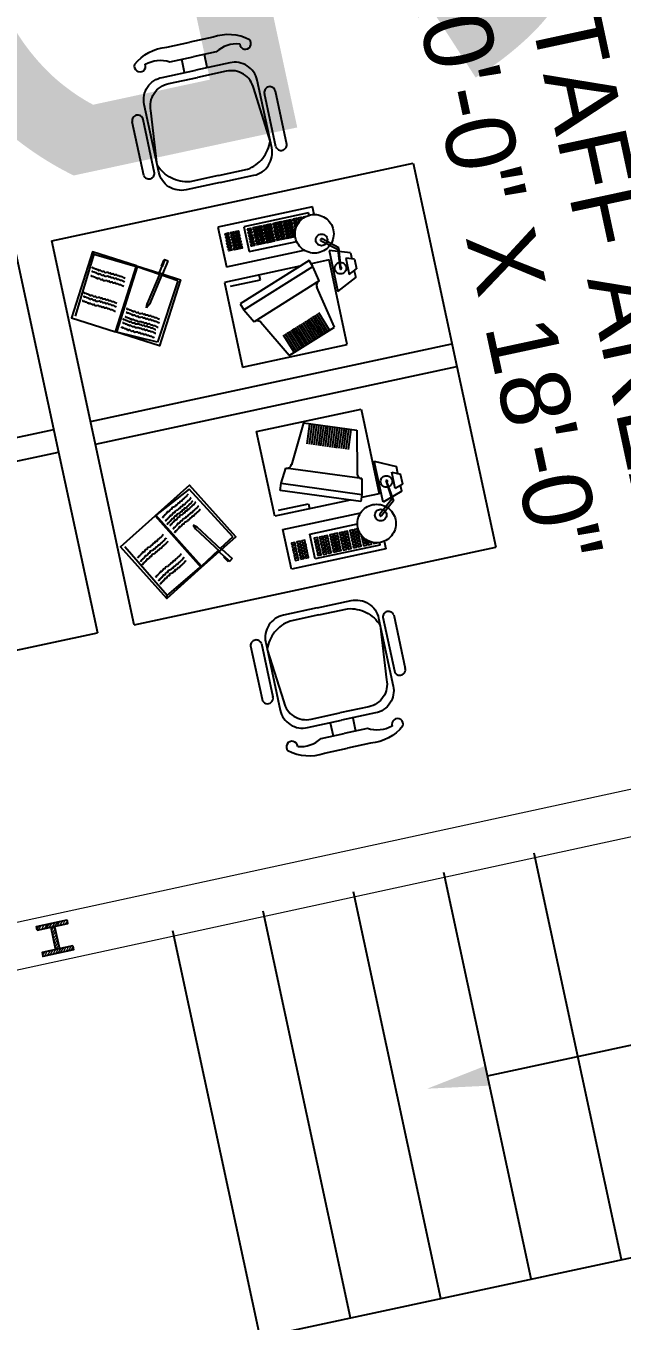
# Model space of a CAD drawing. Header units: inches. Extents: x -48022 to 80112, y -8164 to 5118.
# Drawn here: x 63881 to 63958.4, y 729.7 to 897.9 of the extents above; entities that cross this region are included whole.
import ezdxf
from ezdxf import colors
from ezdxf.entities.mleader import LeaderData, LeaderLine
from ezdxf.enums import TextEntityAlignment as Align
from ezdxf.math import Vec2, Vec3
from ezdxf.xclip import XClip

# ---------------------------------------------------------------- set-up
doc = ezdxf.new("R2010")
doc.units = ezdxf.units.IN
doc.header["$LTSCALE"] = 10
doc.header["$XCLIPFRAME"] = 0
doc.header["$PDMODE"] = 32
doc.linetypes.add('Amconstr', pattern=[9999, 9999, 0])
for name, color, linetype in [('1_DIM', 1, 'Continuous'), ('1_TEXT', 3, 'Continuous'), ('A-STAIR', 2, 'Continuous'), ('A-TEXT-P', 3, 'Continuous'), ('HATCH', 251, 'Continuous'), ('NOITHAT', 21, 'Continuous'), ('TEXT', 3, 'Continuous'), ('TIM', 14, 'Continuous')]:
    doc.layers.add(name, color=color, linetype=linetype)
doc.styles.add('1by8in-1F', font='arial.ttf', dxfattribs={"height": 6})
doc.styles.add('ARC_IMP 001 1_1', font='ARIALN.TTF', dxfattribs={"height": 0.078125})
doc.styles.get("Standard").update_dxf_attribs({"font": 'sanss___.ttf'})
doc.dimstyles.new('STANDARD_WS', dxfattribs={"dimscale": 180, "dimtxt": 0.18, "dimasz": 0.0625, "dimexe": 0.1875, "dimexo": 0.0625, "dimgap": 0.09375, "dimtad": 0, "dimdec": 0, "dimzin": 3, "dimdsep": 46, "dimlunit": 4, "dimtxsty": 'Standard', "dimblk": 'DOT', "dimcen": 0.09375, "dimadec": 3, "dimazin": 0, "dimtfac": 1, "dimtdec": 0, "dimtofl": 0, "dimtmove": 1, "dimatfit": 3, "dimldrblk": 'CLOSED', "dimfxl": 0, "dimfrac": 2, "dimtolj": 1, "dimtzin": 3, "dimarcsym": 0})

# ---------------------------------------------------------------- blocks, each defined once
blk = doc.blocks.new('_Dot')
at = {"color": 0, "linetype": 'ByBlock', "lineweight": -2}
blk.add_line((-0.5, 0), (-1, 0), dxfattribs=at)
at = {"color": 0, "linetype": 'ByBlock', "const_width": 0.5}
blk.add_lwpolyline([(-0.25, 0, 1), (0.25, 0, 1)], format="xyb", close=True, dxfattribs=at)
blk = doc.blocks.new('*D201')
at = {"layer": '1_DIM', "color": 0, "lineweight": -2, "transparency": 16777216}
blk.add_line((66319.12, -277.29), (66319.12, 641.74), dxfattribs=at)
for start, end in [(90.060638, 95.578407), (96.552079, 102.069847)]:
    blk.add_arc((66319.12, -10021.85), 10629.84, start, end, dxfattribs=at)
at = {"layer": 'Defpoints', "color": 0, "transparency": 16777216}
for p in [(63731.75, 2015.89), (65569.57, 581.53), (64150.66, 66.92), (66319.12, -288.54), (66319.12, -1080.54)]:
    blk.add_point(p, dxfattribs=at)
at = {"layer": '1_DIM', "color": 0, "lineweight": -2, "transparency": 16777216, "xscale": 11.25, "yscale": 11.25, "zscale": 11.25}
for p, rotation in [((66319.12, 607.99), 0.03031924790928877), ((64085.38, 370.64), 192.1001664814439)]:
    blk.add_blockref('_Dot', p, dxfattribs=dict(at, rotation=rotation))
at = {"layer": '1_DIM', "color": 0, "transparency": 16777216, "insert": (65195.96, 548.48), "char_height": 32.4, "attachment_point": 5, "rotation": 6.0652}
blk.add_mtext('\\A1;12.130°', dxfattribs=at)
blk = doc.blocks.new('_Closed')
at = {"color": 0, "linetype": 'ByBlock', "lineweight": -2}
for p, q in [((-1, 0.167), (0, 0)), ((-1, 0.167), (-1, -0.167)), ((0, 0), (-1, -0.167)), ((0, 0), (-1, 0))]:
    blk.add_line(p, q, dxfattribs=at)
blk = doc.blocks.new('pdf plan')
at = {"color": 250, "linetype": 'Continuous', "lineweight": 13}
for points in [[(405.571, 400.25), (405.571, 360.555), (405.571, 360.555)], [(406.746, 400.25), (406.746, 360.555), (406.746, 360.555)]]:
    blk.add_lwpolyline(points, dxfattribs=at)
at = {"color": 250, "linetype": 'Continuous', "lineweight": 25}
for points in [[(405.869, 369.701), (405.77, 369.701), (405.77, 370.495)], [(405.869, 369.701), (405.869, 370.495), (405.77, 370.495)], [(406.448, 370.495), (406.448, 369.701), (406.547, 369.701)], [(406.448, 370.495), (406.547, 370.495), (406.547, 370.495)], [(406.547, 370.495), (406.547, 369.701), (406.547, 369.701)], [(405.869, 370.148), (406.448, 370.148), (406.448, 370.148)], [(405.869, 370.049), (406.448, 370.049), (406.448, 370.049)]]:
    blk.add_lwpolyline(points, dxfattribs=at)
at = {"color": 250, "linetype": 'Continuous', "lineweight": 20}
for points in [[(405.869, 370.363), (405.77, 370.446), (405.77, 370.446)], [(405.869, 370.28), (405.77, 370.379), (405.77, 370.379)], [(405.869, 370.429), (405.803, 370.495), (405.803, 370.495)], [(406.547, 370.363), (406.448, 370.462), (406.448, 370.462)], [(406.547, 370.297), (406.448, 370.379), (406.448, 370.379)], [(406.547, 370.429), (406.481, 370.495), (406.481, 370.495)], [(405.869, 370.214), (405.77, 370.313), (405.77, 370.313)], [(405.952, 370.049), (405.869, 370.148), (405.77, 370.264)], [(405.902, 370.049), (405.869, 370.082), (405.77, 370.181)], [(405.869, 369.999), (405.77, 370.115), (405.77, 370.115)], [(405.869, 369.933), (405.77, 370.049), (405.77, 370.049)], [(406.035, 370.049), (405.935, 370.148), (405.935, 370.148)], [(406.101, 370.049), (406.001, 370.148), (406.001, 370.148)], [(406.167, 370.049), (406.084, 370.148), (406.084, 370.148)], [(406.233, 370.049), (406.15, 370.148), (406.15, 370.148)], [(406.316, 370.049), (406.216, 370.148), (406.216, 370.148)], [(406.382, 370.049), (406.283, 370.148), (406.283, 370.148)], [(406.547, 369.966), (406.448, 370.049), (406.365, 370.148)], [(406.547, 370.032), (406.448, 370.115), (406.431, 370.148)], [(406.547, 370.231), (406.448, 370.313), (406.448, 370.313)], [(406.547, 370.148), (406.448, 370.264), (406.448, 370.264)], [(406.547, 370.082), (406.448, 370.197), (406.448, 370.197)], [(405.869, 369.883), (405.77, 369.982), (405.77, 369.982)], [(405.869, 369.817), (405.77, 369.9), (405.77, 369.9)], [(405.869, 369.734), (405.77, 369.834), (405.77, 369.834)], [(405.836, 369.701), (405.77, 369.767), (405.77, 369.767)], [(406.547, 369.883), (406.448, 369.982), (406.448, 369.982)], [(406.547, 369.817), (406.448, 369.916), (406.448, 369.916)], [(406.547, 369.751), (406.448, 369.834), (406.448, 369.834)], [(406.514, 369.701), (406.448, 369.767), (406.448, 369.767)]]:
    blk.add_lwpolyline(points, dxfattribs=at)
at = {"layer": 'A-STAIR', "color": 250}
for p, q in [((417.129, 372.447), (417.172, 397)), ((417.146, 382.385), (406.624, 382.404)), ((417.142, 380.047), (406.62, 380.065)), ((417.138, 377.709), (406.615, 377.727)), ((417.134, 375.37), (406.611, 375.389)), ((417.13, 373.032), (406.607, 373.05))]:
    blk.add_line(p, q, dxfattribs=at)
at = {"layer": 'HATCH', "color": 250}
for p, q in [((388.901, 373.754), (388.918, 383.107)), ((388.918, 383.107), (394.179, 383.098)), ((393.578, 373.746), (393.594, 383.099)), ((394.163, 373.745), (394.179, 383.098)), ((394.179, 383.098), (398.856, 383.09)), ((398.839, 373.736), (398.856, 383.09)), ((392.596, 380.144), (392.113, 379.969)), ((392.616, 380.089), (392.133, 379.914)), ((392.636, 380.034), (392.153, 379.86)), ((392.655, 379.979), (392.173, 379.805)), ((392.675, 379.924), (392.193, 379.75)), ((392.695, 379.869), (392.213, 379.695)), ((395.067, 379.865), (395.549, 379.689)), ((395.087, 379.92), (395.569, 379.744)), ((395.107, 379.975), (395.589, 379.799)), ((395.127, 380.03), (395.609, 379.853)), ((395.147, 380.085), (395.629, 379.908)), ((395.167, 380.14), (395.649, 379.963)), ((392.715, 379.814), (392.233, 379.64)), ((392.735, 379.759), (392.252, 379.585)), ((392.755, 379.704), (392.272, 379.53)), ((392.775, 379.649), (392.292, 379.475)), ((392.795, 379.594), (392.312, 379.42)), ((392.815, 379.539), (392.332, 379.365)), ((392.815, 379.539), (392.332, 379.365)), ((394.946, 379.536), (395.428, 379.359)), ((394.946, 379.536), (395.428, 379.359)), ((394.966, 379.591), (395.448, 379.414)), ((394.986, 379.646), (395.468, 379.469)), ((395.007, 379.7), (395.488, 379.524)), ((395.027, 379.755), (395.509, 379.579)), ((395.047, 379.81), (395.529, 379.634)), ((392.835, 379.485), (392.352, 379.31)), ((392.854, 379.43), (392.372, 379.255)), ((392.874, 379.375), (392.392, 379.2)), ((392.894, 379.32), (392.412, 379.145)), ((392.914, 379.265), (392.432, 379.09)), ((392.934, 379.21), (392.451, 379.035)), ((394.826, 379.206), (395.308, 379.03)), ((394.846, 379.261), (395.328, 379.085)), ((394.866, 379.316), (395.348, 379.14)), ((394.886, 379.371), (395.368, 379.195)), ((394.906, 379.426), (395.388, 379.25)), ((394.926, 379.481), (395.408, 379.304)), ((392.954, 379.155), (392.471, 378.98)), ((394.806, 379.151), (395.288, 378.975)), ((398.839, 373.736), (388.901, 373.754)), ((388.9, 372.801), (394.161, 372.791)), ((393.56, 363.439), (393.576, 372.792)), ((394.144, 363.438), (394.161, 372.791)), ((394.161, 372.791), (398.837, 372.783)), ((398.821, 363.43), (398.837, 372.783))]:
    blk.add_line(p, q, dxfattribs=at)
for points in [[(389.678, 380.109), (389.653, 380.109), (389.653, 380.192), (389.654, 380.192)], [(398.085, 380.094), (398.11, 380.094), (398.11, 380.177), (398.109, 380.177)], [(389.763, 379.968), (389.732, 379.968), (389.732, 380.007)], [(389.862, 379.88), (389.862, 379.845), (389.815, 379.845), (389.815, 379.916)], [(389.926, 379.845), (389.891, 379.845), (389.891, 379.863)], [(397.836, 379.831), (397.871, 379.831), (397.871, 379.848)], [(397.9, 379.866), (397.9, 379.831), (397.947, 379.83), (397.947, 379.901)], [(397.999, 379.953), (398.03, 379.953), (398.03, 379.993)]]:
    blk.add_lwpolyline(points, dxfattribs=at)
for points in [[(389.653, 379.968), (389.653, 380.051), (389.7, 380.051), (389.7, 379.968)], [(389.653, 379.845), (389.653, 379.928), (389.7, 379.928), (389.7, 379.845)], [(389.732, 379.845), (389.732, 379.928), (389.779, 379.928), (389.779, 379.845)], [(398.03, 379.83), (398.03, 379.913), (397.983, 379.914), (397.983, 379.83)], [(398.109, 379.953), (398.11, 380.036), (398.063, 380.036), (398.062, 379.953)], [(398.109, 379.83), (398.109, 379.913), (398.062, 379.913), (398.062, 379.83)], [(389.652, 379.704), (389.653, 379.787), (389.7, 379.787), (389.699, 379.704)], [(389.652, 379.585), (389.652, 379.668), (389.699, 379.668), (389.699, 379.585)], [(389.652, 379.444), (389.652, 379.527), (389.699, 379.527), (389.699, 379.444)], [(389.731, 379.444), (389.732, 379.527), (389.779, 379.527), (389.778, 379.443)], [(389.732, 379.704), (389.732, 379.787), (389.779, 379.787), (389.779, 379.704)], [(389.732, 379.585), (389.732, 379.668), (389.779, 379.668), (389.779, 379.584)], [(389.815, 379.704), (389.815, 379.787), (389.862, 379.787), (389.862, 379.704)], [(389.815, 379.584), (389.815, 379.668), (389.862, 379.667), (389.862, 379.584)], [(389.815, 379.443), (389.815, 379.527), (389.862, 379.526), (389.862, 379.443)], [(389.89, 379.443), (389.891, 379.526), (389.938, 379.526), (389.937, 379.443)], [(389.891, 379.704), (389.891, 379.787), (389.938, 379.787), (389.938, 379.704)], [(389.891, 379.584), (389.891, 379.667), (389.938, 379.667), (389.938, 379.584)], [(389.97, 379.703), (389.971, 379.787), (390.018, 379.787), (390.017, 379.703)], [(389.97, 379.584), (389.97, 379.667), (390.017, 379.667), (390.017, 379.584)], [(389.97, 379.443), (389.97, 379.526), (390.017, 379.526), (390.017, 379.443)], [(390.053, 379.584), (390.053, 379.667), (390.1, 379.667), (390.1, 379.584)], [(390.053, 379.443), (390.053, 379.526), (390.1, 379.526), (390.1, 379.443)], [(390.054, 379.703), (390.054, 379.786), (390.101, 379.786), (390.101, 379.703)], [(397.708, 379.69), (397.708, 379.773), (397.661, 379.773), (397.661, 379.69)], [(397.708, 379.571), (397.708, 379.654), (397.661, 379.654), (397.661, 379.571)], [(397.791, 379.69), (397.791, 379.773), (397.744, 379.773), (397.744, 379.69)], [(397.791, 379.57), (397.791, 379.654), (397.744, 379.654), (397.744, 379.57)], [(397.87, 379.69), (397.871, 379.773), (397.824, 379.773), (397.823, 379.69)], [(397.87, 379.57), (397.87, 379.653), (397.823, 379.653), (397.823, 379.57)], [(397.946, 379.689), (397.946, 379.773), (397.9, 379.773), (397.899, 379.69)], [(397.946, 379.57), (397.946, 379.653), (397.899, 379.653), (397.899, 379.57)], [(398.029, 379.689), (398.03, 379.772), (397.983, 379.773), (397.982, 379.689)], [(398.029, 379.57), (398.029, 379.653), (397.982, 379.653), (397.982, 379.57)], [(398.109, 379.689), (398.109, 379.772), (398.062, 379.772), (398.062, 379.689)], [(398.109, 379.57), (398.109, 379.653), (398.062, 379.653), (398.062, 379.57)], [(389.652, 379.321), (389.652, 379.404), (389.699, 379.404), (389.699, 379.321)], [(389.652, 379.18), (389.652, 379.263), (389.699, 379.263), (389.698, 379.18)], [(389.731, 379.321), (389.731, 379.404), (389.778, 379.404), (389.778, 379.321)], [(389.731, 379.18), (389.731, 379.263), (389.778, 379.263), (389.778, 379.179)], [(389.814, 379.32), (389.815, 379.404), (389.861, 379.404), (389.861, 379.32)], [(389.814, 379.179), (389.814, 379.263), (389.861, 379.263), (389.861, 379.179)], [(389.89, 379.32), (389.89, 379.403), (389.937, 379.403), (389.937, 379.32)], [(389.89, 379.179), (389.89, 379.262), (389.937, 379.262), (389.937, 379.179)], [(389.97, 379.32), (389.97, 379.403), (390.017, 379.403), (390.017, 379.32)], [(389.97, 379.179), (389.97, 379.262), (390.017, 379.262), (390.016, 379.179)], [(390.053, 379.32), (390.053, 379.403), (390.1, 379.403), (390.1, 379.32)], [(390.053, 379.179), (390.053, 379.262), (390.1, 379.262), (390.1, 379.179)], [(397.707, 379.429), (397.708, 379.513), (397.661, 379.513), (397.66, 379.43)], [(397.707, 379.307), (397.707, 379.39), (397.66, 379.39), (397.66, 379.307)], [(397.707, 379.166), (397.707, 379.249), (397.66, 379.249), (397.66, 379.166)], [(397.79, 379.306), (397.79, 379.39), (397.743, 379.39), (397.743, 379.306)], [(397.79, 379.165), (397.79, 379.249), (397.743, 379.249), (397.743, 379.165)], [(397.791, 379.429), (397.791, 379.513), (397.744, 379.513), (397.744, 379.429)], [(397.87, 379.429), (397.87, 379.512), (397.823, 379.512), (397.823, 379.429)], [(397.87, 379.306), (397.87, 379.389), (397.823, 379.39), (397.823, 379.306)], [(397.87, 379.165), (397.87, 379.248), (397.823, 379.248), (397.823, 379.165)], [(397.945, 379.165), (397.946, 379.248), (397.899, 379.248), (397.898, 379.165)], [(397.946, 379.429), (397.946, 379.512), (397.899, 379.512), (397.899, 379.429)], [(397.946, 379.306), (397.946, 379.389), (397.899, 379.389), (397.899, 379.306)], [(398.029, 379.429), (398.029, 379.512), (397.982, 379.512), (397.982, 379.429)], [(398.029, 379.306), (398.029, 379.389), (397.982, 379.389), (397.982, 379.306)], [(398.029, 379.165), (398.029, 379.248), (397.982, 379.248), (397.982, 379.165)], [(398.108, 379.306), (398.108, 379.389), (398.061, 379.389), (398.061, 379.306)], [(398.108, 379.165), (398.108, 379.248), (398.061, 379.248), (398.061, 379.165)], [(398.109, 379.429), (398.109, 379.512), (398.062, 379.512), (398.062, 379.429)], [(389.651, 379.068), (389.651, 379.151), (389.698, 379.151), (389.698, 379.068)], [(389.651, 378.927), (389.651, 379.01), (389.698, 379.01), (389.698, 378.927)], [(389.651, 378.804), (389.651, 378.887), (389.698, 378.887), (389.698, 378.804)], [(389.73, 378.803), (389.73, 378.887), (389.777, 378.887), (389.777, 378.803)], [(389.731, 379.067), (389.731, 379.151), (389.778, 379.151), (389.778, 379.067)], [(389.731, 378.926), (389.731, 379.01), (389.778, 379.01), (389.778, 378.926)], [(389.813, 378.803), (389.814, 378.887), (389.861, 378.886), (389.86, 378.803)], [(389.814, 379.067), (389.814, 379.15), (389.861, 379.15), (389.861, 379.067)], [(389.814, 378.926), (389.814, 379.009), (389.861, 379.009), (389.861, 378.926)], [(389.889, 378.803), (389.889, 378.886), (389.936, 378.886), (389.936, 378.803)], [(389.89, 379.067), (389.89, 379.15), (389.937, 379.15), (389.937, 379.067)], [(389.89, 378.926), (389.89, 379.009), (389.937, 379.009), (389.937, 378.926)], [(389.969, 379.067), (389.969, 379.15), (390.016, 379.15), (390.016, 379.067)], [(389.969, 378.926), (389.969, 379.009), (390.016, 379.009), (390.016, 378.926)], [(389.969, 378.803), (389.969, 378.886), (390.016, 378.886), (390.016, 378.803)], [(390.052, 379.067), (390.053, 379.15), (390.1, 379.15), (390.099, 379.067)], [(390.052, 378.926), (390.052, 379.009), (390.099, 379.009), (390.099, 378.926)], [(390.052, 378.803), (390.052, 378.886), (390.099, 378.886), (390.099, 378.803)], [(397.706, 378.912), (397.707, 378.996), (397.66, 378.996), (397.659, 378.912)], [(397.706, 378.789), (397.706, 378.873), (397.659, 378.873), (397.659, 378.79)], [(397.707, 379.053), (397.707, 379.137), (397.66, 379.137), (397.66, 379.054)], [(397.789, 378.789), (397.79, 378.872), (397.743, 378.873), (397.742, 378.789)], [(397.79, 379.053), (397.79, 379.136), (397.743, 379.137), (397.743, 379.053)], [(397.79, 378.912), (397.79, 378.995), (397.743, 378.996), (397.743, 378.912)], [(397.869, 379.053), (397.869, 379.136), (397.823, 379.136), (397.822, 379.053)], [(397.869, 378.912), (397.869, 378.995), (397.822, 378.995), (397.822, 378.912)], [(397.869, 378.789), (397.869, 378.872), (397.822, 378.872), (397.822, 378.789)], [(397.945, 379.053), (397.945, 379.136), (397.898, 379.136), (397.898, 379.053)], [(397.945, 378.912), (397.945, 378.995), (397.898, 378.995), (397.898, 378.912)], [(397.945, 378.789), (397.945, 378.872), (397.898, 378.872), (397.898, 378.789)], [(398.028, 379.053), (398.028, 379.136), (397.982, 379.136), (397.981, 379.053)], [(398.028, 378.912), (398.028, 378.995), (397.981, 378.995), (397.981, 378.912)], [(398.028, 378.789), (398.028, 378.872), (397.981, 378.872), (397.981, 378.789)], [(398.107, 378.789), (398.108, 378.872), (398.061, 378.872), (398.06, 378.789)], [(398.108, 379.053), (398.108, 379.136), (398.061, 379.136), (398.061, 379.053)], [(398.108, 378.912), (398.108, 378.995), (398.061, 378.995), (398.061, 378.912)], [(389.651, 378.663), (389.651, 378.746), (389.698, 378.746), (389.698, 378.663)], [(389.73, 378.662), (389.73, 378.746), (389.777, 378.746), (389.777, 378.662)], [(389.813, 378.662), (389.813, 378.745), (389.86, 378.745), (389.86, 378.662)], [(389.889, 378.662), (389.889, 378.745), (389.936, 378.745), (389.936, 378.662)], [(389.969, 378.662), (389.969, 378.745), (390.016, 378.745), (390.016, 378.662)], [(390.052, 378.662), (390.052, 378.745), (390.099, 378.745), (390.099, 378.662)], [(397.706, 378.648), (397.706, 378.732), (397.659, 378.732), (397.659, 378.649)], [(397.789, 378.648), (397.789, 378.731), (397.742, 378.732), (397.742, 378.648)], [(397.869, 378.648), (397.869, 378.731), (397.822, 378.731), (397.822, 378.648)], [(397.945, 378.648), (397.945, 378.731), (397.898, 378.731), (397.898, 378.648)], [(398.028, 378.648), (398.028, 378.731), (397.981, 378.731), (397.981, 378.648)], [(398.107, 378.648), (398.107, 378.731), (398.06, 378.731), (398.06, 378.648)], [(389.65, 378.341), (389.65, 378.424), (389.697, 378.424), (389.697, 378.341)], [(389.65, 378.218), (389.65, 378.301), (389.697, 378.301), (389.697, 378.218)], [(389.729, 378.218), (389.729, 378.301), (389.776, 378.301), (389.776, 378.218)], [(389.73, 378.341), (389.73, 378.424), (389.777, 378.424), (389.777, 378.341)], [(389.812, 378.218), (389.813, 378.301), (389.86, 378.301), (389.859, 378.217)], [(389.813, 378.341), (389.813, 378.424), (389.86, 378.424), (389.86, 378.34)], [(389.888, 378.217), (389.888, 378.301), (389.935, 378.301), (389.935, 378.217)], [(389.889, 378.34), (389.889, 378.424), (389.936, 378.423), (389.936, 378.34)], [(389.968, 378.34), (389.968, 378.423), (390.015, 378.423), (390.015, 378.34)], [(389.968, 378.217), (389.968, 378.3), (390.015, 378.3), (390.015, 378.217)], [(390.051, 378.34), (390.051, 378.423), (390.098, 378.423), (390.098, 378.34)], [(390.051, 378.217), (390.051, 378.3), (390.098, 378.3), (390.098, 378.217)], [(397.705, 378.327), (397.706, 378.41), (397.659, 378.41), (397.658, 378.327)], [(397.705, 378.204), (397.705, 378.287), (397.658, 378.287), (397.658, 378.204)], [(397.788, 378.204), (397.788, 378.287), (397.742, 378.287), (397.741, 378.204)], [(397.789, 378.326), (397.789, 378.41), (397.742, 378.41), (397.742, 378.327)], [(397.868, 378.326), (397.868, 378.409), (397.821, 378.41), (397.821, 378.326)], [(397.868, 378.203), (397.868, 378.287), (397.821, 378.287), (397.821, 378.203)], [(397.944, 378.326), (397.944, 378.409), (397.897, 378.409), (397.897, 378.326)], [(397.944, 378.203), (397.944, 378.286), (397.897, 378.286), (397.897, 378.203)], [(398.027, 378.326), (398.027, 378.409), (397.98, 378.409), (397.98, 378.326)], [(398.027, 378.203), (398.027, 378.286), (397.98, 378.286), (397.98, 378.203)], [(398.106, 378.203), (398.106, 378.286), (398.06, 378.286), (398.059, 378.203)], [(398.107, 378.326), (398.107, 378.409), (398.06, 378.409), (398.06, 378.326)], [(389.65, 378.077), (389.65, 378.16), (389.697, 378.16), (389.697, 378.077)], [(389.729, 378.077), (389.729, 378.16), (389.776, 378.16), (389.776, 378.077)], [(389.812, 378.077), (389.812, 378.16), (389.859, 378.16), (389.859, 378.076)], [(389.888, 378.076), (389.888, 378.16), (389.935, 378.159), (389.935, 378.076)], [(389.968, 378.076), (389.968, 378.159), (390.015, 378.159), (390.015, 378.076)], [(390.051, 378.076), (390.051, 378.159), (390.098, 378.159), (390.098, 378.076)], [(397.705, 378.063), (397.705, 378.146), (397.658, 378.146), (397.658, 378.063)], [(397.788, 378.062), (397.788, 378.146), (397.741, 378.146), (397.741, 378.063)], [(397.868, 378.062), (397.868, 378.146), (397.821, 378.146), (397.821, 378.062)], [(397.943, 378.062), (397.944, 378.145), (397.897, 378.145), (397.897, 378.062)], [(398.027, 378.062), (398.027, 378.145), (397.98, 378.145), (397.98, 378.062)], [(398.106, 378.062), (398.106, 378.145), (398.059, 378.145), (398.059, 378.062)]]:
    blk.add_lwpolyline(points, close=True, dxfattribs=at)
for points in [[(391.42, 375.998), (391.384, 375.949), (391.363, 375.927), (391.347, 375.883), (391.326, 375.862), (391.31, 375.818), (391.282, 375.801), (391.279, 375.749), (391.255, 375.739), (391.238, 375.678), (391.214, 375.668), (391.209, 375.626), (391.195, 375.618), (391.157, 375.518), (391.137, 375.514), (391.135, 375.479), (391.084, 375.405), (391.09, 375.385), (391.069, 375.381), (391.064, 375.358), (391.051, 375.348), (391.023, 375.303), (391.003, 375.281), (390.998, 375.258), (390.978, 375.252), (390.981, 375.242), (390.977, 375.235)], [(391.512, 375.973), (391.475, 375.925), (391.454, 375.903), (391.438, 375.859), (391.417, 375.838), (391.401, 375.794), (391.373, 375.777), (391.37, 375.725), (391.346, 375.715), (391.33, 375.654), (391.305, 375.643), (391.3, 375.602), (391.286, 375.594), (391.249, 375.494), (391.228, 375.49), (391.226, 375.455), (391.175, 375.381), (391.181, 375.361), (391.16, 375.357), (391.156, 375.334), (391.142, 375.324), (391.114, 375.279), (391.094, 375.257), (391.09, 375.233), (391.069, 375.228), (391.072, 375.218), (391.068, 375.211)], [(391.615, 375.921), (391.578, 375.873), (391.557, 375.851), (391.541, 375.807), (391.52, 375.786), (391.504, 375.742), (391.476, 375.725), (391.474, 375.673), (391.449, 375.663), (391.433, 375.602), (391.408, 375.591), (391.403, 375.55), (391.389, 375.542), (391.352, 375.442), (391.331, 375.438), (391.329, 375.403), (391.278, 375.329), (391.284, 375.309), (391.263, 375.305), (391.259, 375.281), (391.245, 375.272), (391.217, 375.226), (391.197, 375.204), (391.193, 375.181), (391.172, 375.176), (391.175, 375.166), (391.171, 375.159)], [(396.133, 375.913), (396.169, 375.865), (396.191, 375.843), (396.206, 375.798), (396.228, 375.778), (396.243, 375.733), (396.271, 375.716), (396.274, 375.665), (396.298, 375.654), (396.314, 375.593), (396.339, 375.583), (396.344, 375.541), (396.358, 375.533), (396.395, 375.433), (396.415, 375.429), (396.417, 375.394), (396.468, 375.32), (396.462, 375.299), (396.483, 375.295), (396.487, 375.272), (396.501, 375.263), (396.528, 375.217), (396.548, 375.195), (396.553, 375.172), (396.573, 375.166), (396.57, 375.156), (396.574, 375.15)], [(396.237, 375.965), (396.273, 375.917), (396.294, 375.895), (396.31, 375.85), (396.331, 375.829), (396.347, 375.785), (396.374, 375.768), (396.377, 375.716), (396.401, 375.706), (396.418, 375.645), (396.442, 375.634), (396.447, 375.593), (396.461, 375.585), (396.498, 375.485), (396.519, 375.481), (396.52, 375.446), (396.571, 375.372), (396.565, 375.351), (396.586, 375.347), (396.59, 375.324), (396.604, 375.315), (396.632, 375.269), (396.651, 375.247), (396.656, 375.224), (396.676, 375.218), (396.674, 375.208), (396.677, 375.201)], [(396.328, 375.989), (396.364, 375.941), (396.385, 375.918), (396.401, 375.874), (396.422, 375.853), (396.438, 375.809), (396.466, 375.792), (396.468, 375.74), (396.492, 375.73), (396.509, 375.669), (396.533, 375.658), (396.538, 375.617), (396.552, 375.609), (396.589, 375.509), (396.61, 375.505), (396.611, 375.47), (396.662, 375.395), (396.657, 375.375), (396.677, 375.371), (396.682, 375.348), (396.696, 375.338), (396.723, 375.293), (396.743, 375.271), (396.747, 375.247), (396.768, 375.242), (396.765, 375.232), (396.769, 375.225)], [(391.66, 375.854), (391.624, 375.805), (391.602, 375.783), (391.587, 375.739), (391.565, 375.718), (391.549, 375.674), (391.521, 375.657), (391.519, 375.605), (391.494, 375.595), (391.478, 375.534), (391.454, 375.523), (391.448, 375.482), (391.434, 375.474), (391.397, 375.374), (391.376, 375.37), (391.375, 375.335), (391.324, 375.261), (391.329, 375.241), (391.309, 375.237), (391.304, 375.214), (391.29, 375.204), (391.262, 375.159), (391.243, 375.137), (391.238, 375.113), (391.217, 375.108), (391.22, 375.098), (391.217, 375.091)], [(391.751, 375.829), (391.715, 375.781), (391.693, 375.759), (391.678, 375.715), (391.656, 375.694), (391.641, 375.65), (391.613, 375.633), (391.61, 375.581), (391.586, 375.571), (391.569, 375.51), (391.545, 375.499), (391.539, 375.458), (391.525, 375.45), (391.488, 375.35), (391.467, 375.346), (391.466, 375.311), (391.415, 375.237), (391.42, 375.217), (391.4, 375.213), (391.395, 375.189), (391.381, 375.18), (391.353, 375.134), (391.334, 375.112), (391.329, 375.089), (391.309, 375.084), (391.311, 375.074), (391.308, 375.067)], [(391.854, 375.777), (391.818, 375.729), (391.797, 375.707), (391.781, 375.663), (391.759, 375.642), (391.744, 375.598), (391.716, 375.581), (391.713, 375.529), (391.689, 375.519), (391.672, 375.458), (391.648, 375.447), (391.642, 375.406), (391.628, 375.398), (391.591, 375.298), (391.571, 375.294), (391.569, 375.259), (391.518, 375.185), (391.523, 375.165), (391.503, 375.161), (391.498, 375.137), (391.484, 375.128), (391.457, 375.082), (391.437, 375.06), (391.432, 375.037), (391.412, 375.032), (391.415, 375.021), (391.411, 375.015)], [(395.894, 375.77), (395.93, 375.722), (395.951, 375.7), (395.966, 375.655), (395.988, 375.635), (396.003, 375.59), (396.031, 375.573), (396.034, 375.521), (396.058, 375.511), (396.074, 375.45), (396.099, 375.439), (396.104, 375.398), (396.118, 375.39), (396.155, 375.29), (396.175, 375.286), (396.177, 375.251), (396.228, 375.177), (396.222, 375.156), (396.243, 375.152), (396.247, 375.129), (396.261, 375.12), (396.289, 375.074), (396.308, 375.052), (396.313, 375.029), (396.333, 375.023), (396.33, 375.013), (396.334, 375.006)], [(395.997, 375.822), (396.033, 375.774), (396.054, 375.751), (396.07, 375.707), (396.091, 375.686), (396.107, 375.642), (396.135, 375.625), (396.137, 375.573), (396.161, 375.563), (396.178, 375.502), (396.202, 375.491), (396.207, 375.45), (396.221, 375.442), (396.258, 375.342), (396.279, 375.338), (396.28, 375.303), (396.331, 375.228), (396.325, 375.208), (396.346, 375.204), (396.351, 375.181), (396.364, 375.171), (396.392, 375.126), (396.412, 375.104), (396.416, 375.08), (396.437, 375.075), (396.434, 375.065), (396.437, 375.058)], [(396.088, 375.846), (396.124, 375.797), (396.145, 375.775), (396.161, 375.731), (396.182, 375.71), (396.198, 375.666), (396.226, 375.649), (396.228, 375.597), (396.253, 375.586), (396.269, 375.525), (396.293, 375.515), (396.298, 375.473), (396.312, 375.466), (396.349, 375.366), (396.37, 375.362), (396.371, 375.327), (396.422, 375.252), (396.417, 375.232), (396.437, 375.228), (396.442, 375.205), (396.456, 375.195), (396.483, 375.149), (396.503, 375.127), (396.507, 375.104), (396.528, 375.099), (396.525, 375.088), (396.529, 375.082)], [(390.22, 375.368), (390.184, 375.32), (390.163, 375.298), (390.147, 375.254), (390.126, 375.233), (390.11, 375.189), (390.082, 375.172), (390.079, 375.12), (390.055, 375.11), (390.038, 375.049), (390.014, 375.038), (390.009, 374.997), (389.994, 374.989), (389.957, 374.889), (389.937, 374.885), (389.935, 374.85), (389.884, 374.776), (389.889, 374.756), (389.869, 374.752), (389.864, 374.728), (389.85, 374.719), (389.823, 374.673), (389.803, 374.651), (389.798, 374.628), (389.778, 374.623), (389.781, 374.612), (389.777, 374.606)], [(390.311, 375.344), (390.275, 375.296), (390.254, 375.274), (390.238, 375.229), (390.217, 375.209), (390.201, 375.165), (390.173, 375.148), (390.17, 375.096), (390.146, 375.085), (390.129, 375.025), (390.105, 375.014), (390.1, 374.973), (390.086, 374.965), (390.048, 374.865), (390.028, 374.861), (390.026, 374.826), (389.975, 374.752), (389.981, 374.731), (389.96, 374.727), (389.955, 374.704), (389.942, 374.695), (389.914, 374.649), (389.894, 374.627), (389.889, 374.604), (389.869, 374.599), (389.872, 374.588), (389.868, 374.582)], [(390.415, 375.292), (390.378, 375.244), (390.357, 375.222), (390.341, 375.177), (390.32, 375.157), (390.304, 375.112), (390.276, 375.096), (390.273, 375.044), (390.249, 375.033), (390.233, 374.972), (390.208, 374.962), (390.203, 374.921), (390.189, 374.913), (390.152, 374.813), (390.131, 374.809), (390.129, 374.774), (390.078, 374.7), (390.084, 374.679), (390.063, 374.675), (390.059, 374.652), (390.045, 374.643), (390.017, 374.597), (389.997, 374.575), (389.993, 374.552), (389.972, 374.546), (389.975, 374.536), (389.971, 374.53)], [(397.331, 375.28), (397.367, 375.232), (397.389, 375.209), (397.404, 375.165), (397.426, 375.144), (397.441, 375.1), (397.469, 375.083), (397.472, 375.031), (397.496, 375.021), (397.512, 374.96), (397.536, 374.949), (397.542, 374.908), (397.556, 374.9), (397.593, 374.8), (397.613, 374.796), (397.615, 374.761), (397.666, 374.686), (397.66, 374.666), (397.68, 374.662), (397.685, 374.639), (397.699, 374.629), (397.726, 374.584), (397.746, 374.562), (397.751, 374.538), (397.771, 374.533), (397.768, 374.523), (397.772, 374.516)], [(397.435, 375.332), (397.471, 375.283), (397.492, 375.261), (397.508, 375.217), (397.529, 375.196), (397.544, 375.152), (397.572, 375.135), (397.575, 375.083), (397.599, 375.072), (397.616, 375.011), (397.64, 375.001), (397.645, 374.959), (397.659, 374.952), (397.696, 374.851), (397.716, 374.847), (397.718, 374.812), (397.769, 374.738), (397.763, 374.718), (397.784, 374.714), (397.788, 374.69), (397.802, 374.681), (397.83, 374.635), (397.849, 374.613), (397.854, 374.59), (397.874, 374.584), (397.872, 374.574), (397.875, 374.568)], [(397.526, 375.355), (397.562, 375.307), (397.583, 375.285), (397.599, 375.241), (397.62, 375.22), (397.636, 375.175), (397.664, 375.158), (397.666, 375.107), (397.69, 375.096), (397.707, 375.035), (397.731, 375.025), (397.736, 374.983), (397.75, 374.975), (397.787, 374.875), (397.808, 374.871), (397.809, 374.836), (397.86, 374.762), (397.854, 374.742), (397.875, 374.737), (397.88, 374.714), (397.893, 374.705), (397.921, 374.659), (397.941, 374.637), (397.945, 374.614), (397.966, 374.608), (397.963, 374.598), (397.966, 374.592)], [(390.794, 375.026), (390.758, 374.978), (390.736, 374.955), (390.721, 374.911), (390.699, 374.89), (390.684, 374.846), (390.656, 374.829), (390.653, 374.778), (390.629, 374.767), (390.612, 374.706), (390.588, 374.696), (390.582, 374.654), (390.568, 374.647), (390.531, 374.547), (390.511, 374.543), (390.509, 374.508), (390.458, 374.433), (390.463, 374.413), (390.443, 374.409), (390.438, 374.386), (390.424, 374.377), (390.396, 374.331), (390.377, 374.309), (390.372, 374.286), (390.352, 374.28), (390.354, 374.27), (390.351, 374.263)], [(390.885, 375.002), (390.849, 374.953), (390.828, 374.931), (390.812, 374.887), (390.79, 374.866), (390.775, 374.822), (390.747, 374.805), (390.744, 374.753), (390.72, 374.743), (390.703, 374.682), (390.679, 374.672), (390.673, 374.63), (390.659, 374.622), (390.622, 374.522), (390.602, 374.518), (390.6, 374.483), (390.549, 374.409), (390.554, 374.389), (390.534, 374.385), (390.529, 374.362), (390.515, 374.352), (390.488, 374.307), (390.468, 374.285), (390.463, 374.262), (390.443, 374.256), (390.446, 374.246), (390.442, 374.239)], [(390.988, 374.95), (390.952, 374.901), (390.931, 374.879), (390.915, 374.835), (390.893, 374.814), (390.878, 374.77), (390.85, 374.753), (390.847, 374.701), (390.823, 374.691), (390.806, 374.63), (390.782, 374.62), (390.777, 374.578), (390.762, 374.57), (390.725, 374.47), (390.705, 374.466), (390.703, 374.431), (390.652, 374.357), (390.657, 374.337), (390.637, 374.333), (390.632, 374.31), (390.618, 374.3), (390.591, 374.255), (390.571, 374.233), (390.566, 374.209), (390.546, 374.204), (390.549, 374.194), (390.545, 374.187)], [(396.756, 374.939), (396.792, 374.891), (396.814, 374.869), (396.829, 374.824), (396.851, 374.804), (396.866, 374.759), (396.894, 374.742), (396.897, 374.691), (396.921, 374.68), (396.937, 374.619), (396.962, 374.609), (396.967, 374.567), (396.981, 374.559), (397.018, 374.459), (397.038, 374.455), (397.04, 374.42), (397.091, 374.346), (397.085, 374.325), (397.106, 374.321), (397.11, 374.298), (397.124, 374.289), (397.151, 374.243), (397.171, 374.221), (397.176, 374.198), (397.196, 374.192), (397.193, 374.182), (397.197, 374.176)], [(396.86, 374.991), (396.896, 374.943), (396.917, 374.92), (396.933, 374.876), (396.954, 374.855), (396.97, 374.811), (396.997, 374.794), (397, 374.742), (397.024, 374.732), (397.041, 374.671), (397.065, 374.66), (397.07, 374.619), (397.084, 374.611), (397.121, 374.511), (397.142, 374.507), (397.143, 374.472), (397.194, 374.398), (397.188, 374.377), (397.209, 374.373), (397.213, 374.35), (397.227, 374.341), (397.255, 374.295), (397.274, 374.273), (397.279, 374.25), (397.299, 374.244), (397.297, 374.234), (397.3, 374.227)], [(396.951, 375.015), (396.987, 374.967), (397.008, 374.944), (397.024, 374.9), (397.045, 374.879), (397.061, 374.835), (397.089, 374.818), (397.091, 374.766), (397.115, 374.756), (397.132, 374.695), (397.156, 374.684), (397.161, 374.643), (397.175, 374.635), (397.212, 374.535), (397.233, 374.531), (397.234, 374.496), (397.285, 374.421), (397.28, 374.401), (397.3, 374.397), (397.305, 374.374), (397.319, 374.364), (397.346, 374.319), (397.366, 374.297), (397.37, 374.273), (397.391, 374.268), (397.388, 374.258), (397.392, 374.251)]]:
    blk.add_spline(points, degree=3, dxfattribs=at)
at = {"layer": 'NOITHAT', "color": 250}
for p, q in [((390.799, 381.076), (390.627, 380.559)), ((390.799, 381.076), (390.951, 381.076)), ((390.972, 381.139), (390.904, 380.932)), ((390.904, 380.932), (391.327, 380.931)), ((390.972, 381.139), (391.227, 381.139)), ((391.327, 380.931), (391.227, 381.139)), ((391.258, 381.075), (391.436, 381.075)), ((391.686, 380.557), (391.436, 381.075)), ((396.078, 380.549), (396.33, 381.066)), ((396.508, 381.066), (396.33, 381.066)), ((396.438, 380.922), (396.539, 381.129)), ((396.862, 380.922), (396.438, 380.922)), ((396.794, 381.129), (396.539, 381.129)), ((396.794, 381.129), (396.862, 380.922)), ((396.968, 381.065), (396.815, 381.066)), ((396.968, 381.065), (397.137, 380.547)), ((390.607, 380.82), (390.3, 380.452)), ((390.659, 380.792), (390.348, 380.418)), ((391.095, 380.759), (390.607, 380.82)), ((390.627, 380.559), (391.686, 380.557)), ((391.15, 380.738), (390.659, 380.792)), ((390.855, 380.509), (390.855, 380.045)), ((393.047, 380.505), (390.855, 380.509)), ((393.042, 377.797), (393.047, 380.505)), ((394.712, 377.794), (394.717, 380.502)), ((394.717, 380.502), (396.909, 380.498)), ((397.137, 380.547), (396.078, 380.549)), ((396.616, 380.729), (397.106, 380.781)), ((396.67, 380.749), (397.158, 380.808)), ((397.106, 380.781), (397.416, 380.405)), ((397.158, 380.808), (397.464, 380.439)), ((389.454, 380.383), (389.449, 377.933)), ((389.654, 380.383), (389.454, 380.383)), ((389.582, 380.254), (389.579, 378.578)), ((392.545, 380.284), (391.469, 380.064)), ((393.006, 379.01), (392.545, 380.284)), ((394.753, 379.007), (395.218, 380.279)), ((395.218, 380.279), (396.294, 380.055)), ((396.909, 380.498), (396.908, 380.034)), ((398.11, 380.368), (398.31, 380.367)), ((398.118, 380.239), (398.181, 380.239)), ((398.181, 380.239), (398.178, 378.563)), ((398.31, 380.367), (398.306, 377.918)), ((399.984, 380.205), (401.37, 380.203)), ((387.779, 380.083), (386.393, 380.086)), ((390.481, 377.931), (390.484, 379.948)), ((390.933, 380.073), (390.761, 380.011)), ((390.761, 380.011), (391.462, 378.076)), ((391.323, 380.153), (390.933, 380.073)), ((391.633, 378.138), (390.933, 380.073)), ((391.323, 380.153), (391.984, 378.328)), ((396.44, 380.144), (395.773, 378.322)), ((396.123, 378.13), (396.83, 380.063)), ((397.001, 380), (396.294, 378.068)), ((396.44, 380.144), (396.83, 380.063)), ((396.83, 380.063), (397.001, 380)), ((397.274, 377.919), (397.278, 379.936)), ((399.983, 379.924), (401.37, 379.921)), ((387.778, 379.802), (386.392, 379.804)), ((390.224, 378.577), (390.226, 379.808)), ((390.854, 379.755), (390.851, 377.801)), ((396.908, 379.745), (396.904, 377.791)), ((397.533, 378.564), (397.535, 379.795)), ((393.006, 379.01), (392.038, 378.49)), ((394.753, 379.007), (395.719, 378.484)), ((389.579, 378.578), (390.224, 378.577)), ((390.981, 378.704), (390.852, 378.704)), ((390.98, 377.93), (390.981, 378.704)), ((396.775, 377.92), (396.777, 378.693)), ((396.777, 378.693), (396.906, 378.693)), ((398.178, 378.563), (397.533, 378.564)), ((402.308, 378.641), (402.651, 378.64)), ((385.449, 378.527), (385.106, 378.528)), ((391.633, 378.138), (391.984, 378.328)), ((396.123, 378.13), (395.773, 378.322)), ((385.448, 377.942), (385.105, 377.943)), ((389.449, 377.933), (390.481, 377.931)), ((391.462, 378.076), (391.633, 378.138)), ((396.294, 378.068), (396.123, 378.13)), ((398.306, 377.918), (397.274, 377.919)), ((402.307, 378.056), (402.65, 378.056)), ((390.851, 377.801), (393.042, 377.797)), ((396.904, 377.791), (394.712, 377.794)), ((387.773, 376.66), (386.387, 376.662)), ((390.563, 376.658), (390.338, 376.285)), ((390.563, 376.658), (391.97, 375.827)), ((397.188, 376.646), (395.777, 375.82)), ((397.188, 376.646), (397.412, 376.272)), ((399.978, 376.782), (401.364, 376.779)), ((387.772, 376.378), (386.386, 376.38)), ((389.983, 376.442), (389.969, 376.422)), ((389.969, 376.422), (390.108, 376.324)), ((390.026, 376.522), (389.971, 376.443)), ((389.971, 376.443), (390.258, 376.242)), ((389.983, 376.442), (390.123, 376.344)), ((390.313, 376.321), (390.026, 376.522)), ((390.123, 376.344), (390.108, 376.324)), ((390.258, 376.242), (390.304, 376.308)), ((390.27, 376.261), (390.957, 375.78)), ((390.304, 376.308), (390.313, 376.321)), ((390.304, 376.308), (390.991, 375.828)), ((397.446, 376.296), (396.757, 375.818)), ((397.479, 376.248), (396.79, 375.769)), ((397.437, 376.309), (397.724, 376.508)), ((397.446, 376.296), (397.437, 376.309)), ((397.491, 376.23), (397.445, 376.295)), ((397.778, 376.429), (397.491, 376.23)), ((397.767, 376.429), (397.627, 376.331)), ((397.627, 376.331), (397.641, 376.311)), ((397.781, 376.408), (397.641, 376.311)), ((397.724, 376.508), (397.778, 376.429)), ((397.767, 376.429), (397.781, 376.408)), ((399.977, 376.5), (401.364, 376.498)), ((390.307, 376.235), (389.998, 375.723)), ((397.442, 376.222), (397.749, 375.71)), ((389.455, 374.722), (389.975, 375.682)), ((389.998, 375.723), (391.501, 374.863)), ((391.059, 375.74), (390.957, 375.78)), ((390.991, 375.828), (391.059, 375.74)), ((391.97, 375.827), (391.49, 374.842)), ((395.777, 375.82), (396.255, 374.833)), ((397.749, 375.71), (396.243, 374.854)), ((396.757, 375.818), (396.688, 375.73)), ((396.688, 375.73), (396.79, 375.769)), ((398.289, 374.706), (397.773, 375.668)), ((389.387, 374.699), (389.455, 374.722)), ((389.455, 374.722), (390.883, 373.929)), ((398.289, 374.706), (396.858, 373.918)), ((398.357, 374.683), (398.289, 374.706))]:
    blk.add_line(p, q, dxfattribs=at)
for points in [[(384.985, 379.723, 0.207066), (384.729, 378.834), (384.728, 378.236)], [(388.36, 378.23), (388.361, 379.106, 0.414214), (387.778, 379.692), (386.024, 379.695, 0.418376), (385.45, 379.112), (385.449, 378.235)], [(388.176, 378.23), (388.177, 378.976, 0.28028), (387.594, 379.692), (386.214, 379.564, 0.418376), (385.641, 378.98), (385.639, 378.234)], [(399.397, 378.354), (399.398, 379.231, -0.414214), (399.984, 379.814), (401.738, 379.811, -0.418376), (402.309, 379.225), (402.308, 378.349)], [(399.58, 378.353), (399.582, 379.099, -0.28028), (400.168, 379.814), (401.547, 379.68, -0.418376), (402.119, 379.095), (402.117, 378.349)], [(402.723, 379.57, -0.214578), (402.652, 378.949), (402.651, 378.348)], [(402.777, 379.835, -0.207066), (403.03, 378.945), (403.029, 378.347)], [(385.038, 379.457, 0.214578), (385.107, 378.836), (385.106, 378.235)], [(384.98, 376.748, -0.207066), (384.727, 377.638), (384.728, 378.236)], [(385.033, 377.013, -0.214578), (385.105, 377.635), (385.106, 378.235)], [(388.36, 378.23), (388.358, 377.353, -0.414214), (387.773, 376.769), (386.019, 376.772, -0.418376), (385.447, 377.358), (385.449, 378.235)], [(388.176, 378.23), (388.175, 377.484, -0.28028), (387.589, 376.769), (386.21, 376.903, -0.418376), (385.638, 377.489), (385.639, 378.234)], [(399.397, 378.354), (399.395, 377.477, 0.414214), (399.979, 376.891), (401.732, 376.888, 0.418376), (402.306, 377.472), (402.308, 378.349)], [(399.58, 378.353), (399.579, 377.608, 0.28028), (400.163, 376.891), (401.542, 377.02, 0.418376), (402.116, 377.603), (402.117, 378.349)], [(402.719, 377.126, 0.214578), (402.65, 377.747), (402.651, 378.348)], [(402.772, 376.861, 0.207066), (403.028, 377.749), (403.029, 378.347)]]:
    blk.add_lwpolyline(points, format="xyb", dxfattribs=at)
for points in [[(390.307, 376.306), (390.549, 376.728), (392.071, 375.856), (391.49, 374.842), (389.968, 375.713), (390.278, 376.255)], [(397.442, 376.293), (397.202, 376.716), (395.677, 375.85), (396.255, 374.833), (397.78, 375.7), (397.471, 376.242)]]:
    blk.add_lwpolyline(points, dxfattribs=at)
for points in [[(389.968, 375.713), (389.387, 374.699), (390.909, 373.827), (391.49, 374.842)], [(397.78, 375.7), (398.357, 374.683), (396.832, 373.817), (396.255, 374.833)]]:
    blk.add_lwpolyline(points, close=True, dxfattribs=at)
for centre, radius in [((391.122, 380.748), 0.147), ((396.643, 380.739), 0.147), ((390.133, 380.287), 0.488), ((390.321, 380.431), 0.147), ((397.631, 380.273), 0.488), ((397.443, 380.419), 0.147)]:
    blk.add_circle(centre, radius, dxfattribs=at)
for centre, radius, start, end in [((391.122, 380.748), 0.0292, 339.6629, 159.6629), ((396.643, 380.739), 0.0292, 20.1353, 200.1353), ((390.324, 380.435), 0.0292, 144.924, 324.924), ((397.44, 380.422), 0.0292, 214.8743, 34.8743), ((400.009, 380.064), 0.143, 100.4772, 259.5411), ((401.37, 380.062), 0.141, 269.8991, 89.8991), ((386.392, 379.945), 0.141, 89.8991, 269.8991), ((387.753, 379.942), 0.143, 280.2572, 79.3211), ((391.447, 380.191), 0.13, 197.1511, 283.4654), ((396.316, 380.183), 0.13, 256.3329, 342.6472), ((402.705, 379.712), 0.143, 59.7219, 277.434), ((385.057, 379.599), 0.143, 262.3643, 120.0763), ((392.103, 378.378), 0.13, 116.3329, 202.6472), ((395.653, 378.372), 0.13, 337.1511, 63.4654), ((385.052, 376.872), 0.143, 239.7219, 97.434), ((402.7, 376.984), 0.143, 82.3643, 300.0763), ((386.386, 376.521), 0.141, 89.8991, 269.8991), ((387.746, 376.518), 0.143, 280.4772, 79.5411), ((400.004, 376.64), 0.143, 100.2572, 259.3211), ((401.364, 376.638), 0.141, 269.8991, 89.8991)]:
    blk.add_arc(centre, radius, start, end, dxfattribs=at)
at = {"layer": 'TIM', "color": 250}
blk.add_line((389.646, 380.254), (389.582, 380.254), dxfattribs=at)
at = {"layer": 'A-TEXT-P', "color": 250, "style": '1by8in-1F'}
for s, height, p in [('STAFF AREA', 1.7538, (391.836, 387.66)), ('10\'-0" X 18\'-0"', 1.75375, (391.831, 384.881))]:
    blk.add_text(s, height=height, rotation=359.8991, dxfattribs=at).set_placement(p, align=Align.MIDDLE_CENTER)
at = {"layer": 'TEXT', "color": 250, "linetype": 'Amconstr', "lineweight": 25}
ml = blk.add_multileader_mtext('Standard', dxfattribs=at)
ml.set_content('UP', color=250)
ml.set_leader_properties()
ml.build(insert=Vec2(0, 0))
ml.multileader.update_dxf_attribs({"text_right_attachment_type": 6, "dogleg_length": 0.36, "arrow_head_size": 1.559})
ctx = ml.context
ctx.base_point, ctx.char_height, ctx.arrow_head_size, ctx.landing_gap_size, ctx.plane_origin, ctx.plane_x_axis, ctx.plane_y_axis = Vec3(411.981, 397.2), 1.1692, 1.559, 0.0175, Vec3(411.878, 378.494), Vec3(0.999998, -0.00176), Vec3(0.00176, 0.999998)
ctx.right_attachment = 6
notes = []
notes.append((ctx, [(0, (1, 1, 0), (411.911, 397.201), (0.999998, -0.00176), 0.0702, [(0, [(411.878, 378.494)], 0, [])])]))
ctx.mtext.insert, ctx.mtext.text_direction, ctx.mtext.rotation, ctx.mtext.flow_direction = Vec3(412, 397.803), Vec3(0.999998, -0.00176), 6.281425, 5
for ctx, leaders in notes:
    for number, flags, end, landing, length, lines in leaders:
        leader = LeaderData()
        leader.index, (leader.has_last_leader_line, leader.has_dogleg_vector, leader.attachment_direction) = number, flags
        leader.last_leader_point, leader.dogleg_vector, leader.dogleg_length = Vec3(end), Vec3(landing), length
        for number, points, colour, breaks in lines:
            line = LeaderLine()
            line.index, line.vertices, line.color, line.breaks = number, Vec3.list(points), colors.encode_raw_color(colour), breaks
            leader.lines.append(line)
        ctx.leaders.append(leader)

msp = doc.modelspace()

# ---------------------------------------------------------------- block references
at = {"linetype": 'Amconstr', "lineweight": 25}
ref = msp.add_blockref('pdf plan', (61586.99, 2414.1), dxfattribs=dict(at, xscale=5.131858713091743, yscale=5.131858713091743, zscale=5.131858713091743, rotation=282.2313422511228))
XClip(ref).set_block_clipping_path([(164.4791717222, 449.2939431408), (576.659918646, 448.5683895352), (739.282937211, 285.3718372324), (658.1213050436, 204.4954374036), (528.9983881636, 334.0737409183), (235.5965602188, 334.5902103453), (235.5625337246, 315.2600524106), (164.2434555072, 315.3855939715)])

# ---------------------------------------------------------------- texts
at = {"layer": '1_TEXT', "linetype": 'Amconstr', "lineweight": 25, "insert": (64041.47, 1142.18), "char_height": 86.0695, "width": 931.0665, "attachment_point": 2, "rotation": 282.1305, "line_spacing_factor": 0.930915, "style": 'ARC_IMP 001 1_1'}
msp.add_mtext('PROPOSED ADMIN. BUILDING', dxfattribs=at)

# ---------------------------------------------------------------- dimensions: what is measured, and where the dimension line sits
at = {"layer": '1_DIM'}
dim = msp.add_angular_dim_2l(base=(65569.5702, 581.5268), line1=((64150.6587, 66.9208), (63731.7517, 2015.8874)), line2=((66319.12, -1080.5431), (66319.12, -288.5431)), dimstyle='STANDARD_WS', dxfattribs=at)
dim.commit()
dim.dimension.update_dxf_attribs({"geometry": '*D201', "text_midpoint": (65195.9619, 548.4831)})

doc.saveas('drawing.dxf')
